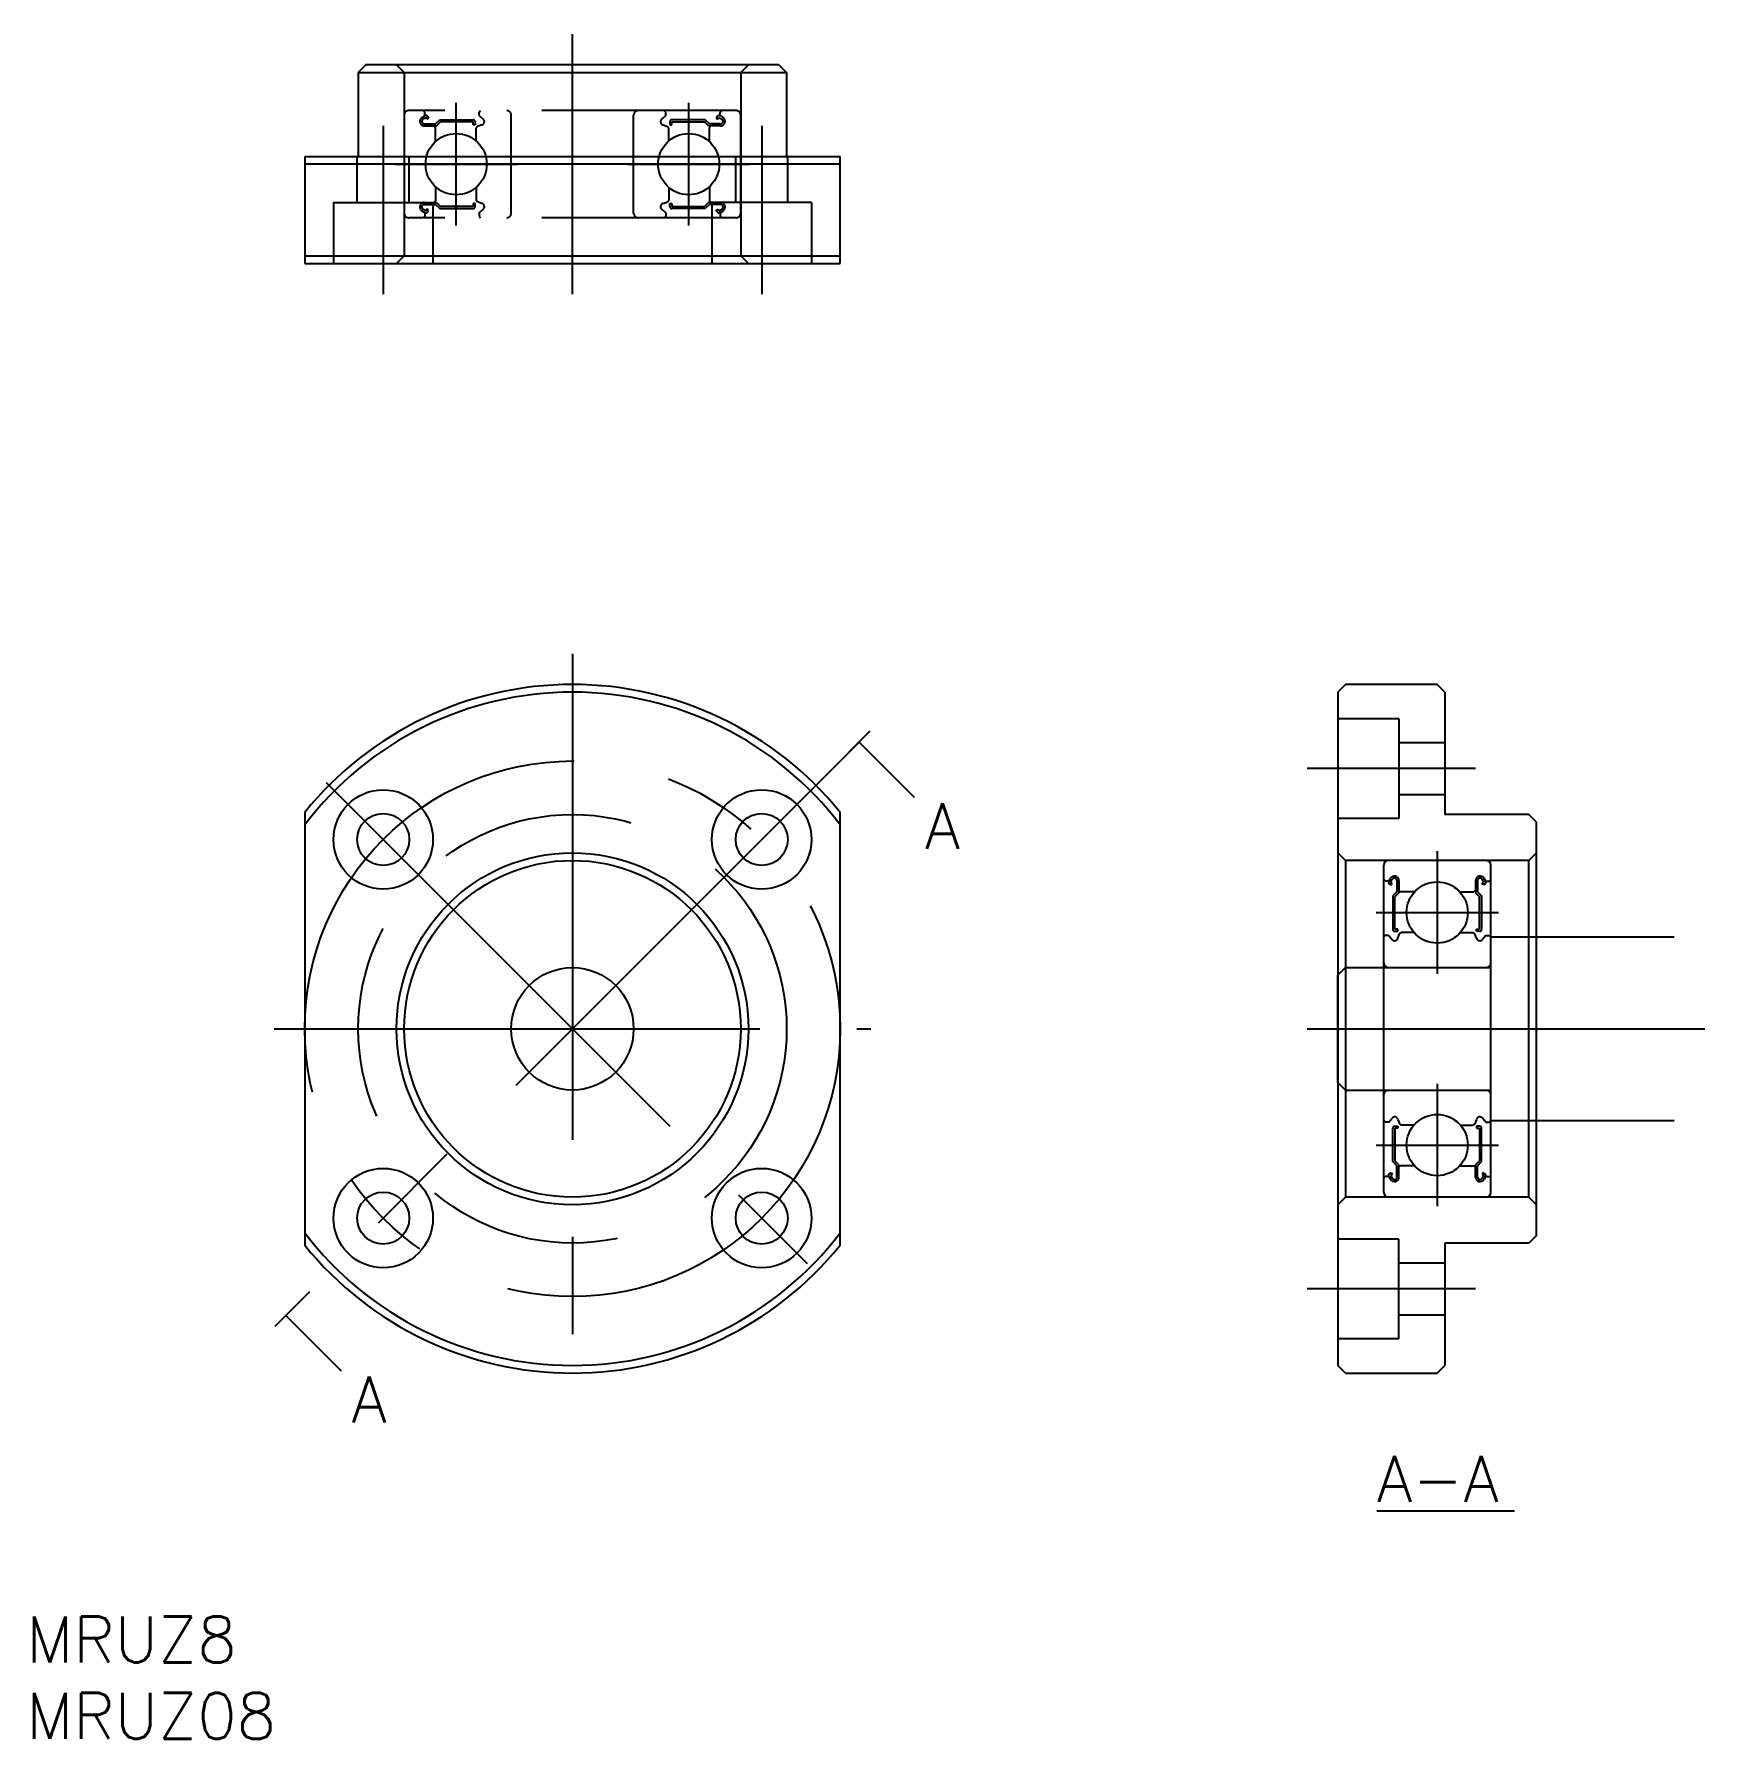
# Model space of a CAD drawing. Extents: x -35 to 74, y -46 to 65.
import ezdxf

# ---------------------------------------------------------------- set-up
doc = ezdxf.new("R2010")
doc.units = 0
for name, pattern in [('CENTER', [50.8, 31.75, -6.35, 6.35, -6.35]), ('DASHED', [19.05, 12.7, -6.35]), ('PHANTOM', [63.5, 31.75, -6.35, 6.35, -6.35, 6.35, -6.35])]:
    doc.linetypes.add(name, pattern=pattern)
doc.layers.get('0').update_dxf_attribs({"linetype": 'CONTINUOUS'})
doc.layers.add('CENTER', color=1, linetype='CENTER')
doc.styles.get("Standard").update_dxf_attribs({"font": 'txt.shx', "height": 3, "bigfont": 'bigfont.shx'})

# ---------------------------------------------------------------- blocks, each defined once
blk = doc.blocks.new('*U2')
at = {"color": 7, "linetype": 'CONTINUOUS'}
blk.add_line((52.59, -31.51), (61.59, -31.51), dxfattribs=at)
at = {"color": 137, "linetype": 'CONTINUOUS'}
blk.add_text('A-A', height=3, dxfattribs=at).set_placement((52.59, -30.91))

msp = doc.modelspace()

# ---------------------------------------------------------------- linework, layer by layer
at = {"color": 7, "linetype": 'CONTINUOUS'}
for p, q in [((-13.5, 63), (-14, 62.5)), ((-14, 62.5), (14, 62.5)), ((-14, 62.5), (-14, 57)), ((13.5, 63), (-13.5, 63)), ((13.5, 63), (14, 62.5)), ((14, 62.5), (14, 57)), ((-17.5, 57), (17.5, 57)), ((-17.5, 57), (-17.5, 50)), ((17.5, 50), (17.5, 57)), ((17.5, 56.5), (-17.5, 56.5)), ((-17.5, 50.5), (17.5, 50.5)), ((-17.5, 50), (17.5, 50)), ((50.53, 22.5), (50.03, 22)), ((56.53, 22.5), (50.53, 22.5)), ((57.03, 22), (56.53, 22.5)), ((50.03, 22), (50.03, -22)), ((57.03, 22), (57.03, 14)), ((54.03, 20.25), (50.03, 20.25)), ((54.03, 20.25), (54.03, 13.75)), ((54.03, 18.7), (57.03, 18.7)), ((54.03, 15.3), (57.03, 15.3)), ((-17.5, 14.14), (-17.5, -14.14)), ((17.5, -14.14), (17.5, 14.14)), ((54.03, 13.75), (50.03, 13.75)), ((62.53, 14), (57.03, 14)), ((63.03, 13.5), (62.53, 14)), ((63.03, -13.5), (63.03, 13.5)), ((50.53, 11), (50.03, 11.5)), ((63.03, 11.5), (62.53, 11)), ((50.53, 11), (50.53, -11)), ((62.53, 11), (50.53, 11)), ((53.03, -10.7), (53.03, 10.7)), ((60.03, -10.7), (60.03, 10.7)), ((62.53, -11), (62.53, 11)), ((53.13, 9.65), (53.03, 9.75)), ((53.36, 9.65), (53.13, 9.65)), ((53.36, 9.65), (53.47, 9.83)), ((53.41, 9.47), (53.53, 9.4)), ((53.48, 9.58), (53.59, 9.77)), ((53.59, 9.52), (53.48, 9.58)), ((53.53, 9.4), (53.59, 9.52)), ((53.9, 8.95), (53.63, 8.68)), ((53.9, 9.68), (53.9, 8.95)), ((54.03, 9.68), (54.03, 8.89)), ((54.03, 9.05), (54.13, 8.95)), ((55.05, 8.95), (54.13, 8.95)), ((58.01, 8.95), (58.93, 8.95)), ((59.03, 9.05), (58.93, 8.95)), ((59.03, 9.68), (59.03, 8.89)), ((59.16, 9.68), (59.16, 8.95)), ((59.16, 8.95), (59.43, 8.68)), ((59.58, 9.58), (59.47, 9.77)), ((59.47, 9.52), (59.58, 9.58)), ((59.53, 9.4), (59.47, 9.52)), ((59.65, 9.47), (59.53, 9.4)), ((59.7, 9.65), (59.59, 9.83)), ((59.7, 9.65), (59.93, 9.65)), ((59.93, 9.65), (60.03, 9.75)), ((53.63, 8.68), (53.63, 6.5)), ((54.03, 8.89), (53.76, 8.63)), ((53.76, 6.5), (53.76, 8.63)), ((59.03, 8.89), (59.3, 8.63)), ((59.3, 6.5), (59.3, 8.63)), ((59.43, 8.68), (59.43, 6.5)), ((53.13, 6.1), (53.03, 6)), ((53.36, 6.1), (53.13, 6.1)), ((53.36, 6.1), (53.58, 5.84)), ((53.96, 6.5), (53.76, 6.5)), ((53.76, 6.37), (53.96, 6.37)), ((53.96, 6.37), (53.96, 6.5)), ((53.96, 5.92), (54.07, 6.21)), ((54.07, 6.21), (54.17, 6.3)), ((55.01, 6.3), (54.17, 6.3)), ((58.05, 6.3), (58.89, 6.3)), ((58.99, 6.21), (58.89, 6.3)), ((59.1, 5.92), (58.99, 6.21)), ((59.1, 6.37), (59.1, 6.5)), ((59.1, 6.5), (59.3, 6.5)), ((59.3, 6.37), (59.1, 6.37)), ((59.7, 6.1), (59.48, 5.84)), ((59.7, 6.1), (59.93, 6.1)), ((59.93, 6.1), (60.03, 6)), ((53.33, 4), (59.73, 4)), ((53.33, -4), (59.73, -4)), ((53.13, -6.1), (53.03, -6)), ((53.36, -6.1), (53.13, -6.1)), ((53.36, -6.1), (53.58, -5.84)), ((53.63, -8.68), (53.63, -6.5)), ((53.76, -6.37), (53.96, -6.37)), ((53.96, -6.5), (53.76, -6.5)), ((53.76, -6.5), (53.76, -8.63)), ((53.96, -5.92), (54.07, -6.21)), ((53.96, -6.37), (53.96, -6.5)), ((54.07, -6.21), (54.17, -6.3)), ((55.01, -6.3), (54.17, -6.3)), ((58.05, -6.3), (58.89, -6.3)), ((58.99, -6.21), (58.89, -6.3)), ((59.1, -5.92), (58.99, -6.21)), ((59.3, -6.37), (59.1, -6.37)), ((59.1, -6.37), (59.1, -6.5)), ((59.1, -6.5), (59.3, -6.5)), ((59.3, -6.5), (59.3, -8.63)), ((59.43, -8.68), (59.43, -6.5)), ((59.7, -6.1), (59.48, -5.84)), ((59.7, -6.1), (59.93, -6.1)), ((59.93, -6.1), (60.03, -6)), ((53.9, -8.95), (53.63, -8.68)), ((54.03, -8.89), (53.76, -8.63)), ((54.03, -9.68), (54.03, -8.89)), ((59.03, -8.89), (59.3, -8.63)), ((59.03, -9.68), (59.03, -8.89)), ((59.16, -8.95), (59.43, -8.68)), ((53.13, -9.65), (53.03, -9.75)), ((53.36, -9.65), (53.13, -9.65)), ((53.36, -9.65), (53.47, -9.83)), ((53.41, -9.47), (53.53, -9.4)), ((53.59, -9.52), (53.48, -9.58)), ((53.48, -9.58), (53.59, -9.77)), ((53.53, -9.4), (53.59, -9.52)), ((53.9, -9.68), (53.9, -8.95)), ((54.03, -9.05), (54.13, -8.95)), ((55.05, -8.95), (54.13, -8.95)), ((58.01, -8.95), (58.93, -8.95)), ((59.03, -9.05), (58.93, -8.95)), ((59.16, -9.68), (59.16, -8.95)), ((59.53, -9.4), (59.47, -9.52)), ((59.47, -9.52), (59.58, -9.58)), ((59.58, -9.58), (59.47, -9.77)), ((59.65, -9.47), (59.53, -9.4)), ((59.7, -9.65), (59.59, -9.83)), ((59.7, -9.65), (59.93, -9.65)), ((59.93, -9.65), (60.03, -9.75)), ((50.53, -11), (50.03, -11.5)), ((62.53, -11), (50.53, -11)), ((62.53, -11), (63.03, -11.5)), ((54.03, -13.75), (50.03, -13.75)), ((54.03, -20.25), (54.03, -13.75)), ((57.03, -14), (57.03, -22)), ((62.53, -14), (57.03, -14)), ((63.03, -13.5), (62.53, -14)), ((54.03, -15.3), (57.03, -15.3)), ((54.03, -18.7), (57.03, -18.7)), ((54.03, -20.25), (50.03, -20.25)), ((50.53, -22.5), (50.03, -22)), ((56.53, -22.5), (57.03, -22)), ((50.53, -22.5), (56.53, -22.5))]:
    msp.add_line(p, q, dxfattribs=at)
at = {"color": 3, "linetype": 'DASHED'}
for p, q in [((-11.5, 63), (-11, 62.5)), ((-11, 62.5), (-11, 50.5)), ((11, 62.5), (11.5, 63)), ((11, 62.5), (11, 50.5)), ((-11, 59.7), (-11, 53.3)), ((10.7, 60), (-10.7, 60)), ((-9.65, 59.67), (-9.83, 59.56)), ((-9.58, 59.55), (-9.77, 59.44)), ((-9.65, 59.9), (-9.75, 60)), ((-9.68, 59.13), (-8.95, 59.13)), ((-9.65, 59.67), (-9.65, 59.9)), ((-9.52, 59.44), (-9.58, 59.55)), ((-9.4, 59.5), (-9.52, 59.44)), ((-9.47, 59.62), (-9.4, 59.5)), ((-8.95, 59.13), (-8.68, 59.4)), ((-8.89, 59), (-8.63, 59.27)), ((-8.68, 59.4), (-6.5, 59.4)), ((-6.5, 59.27), (-8.63, 59.27)), ((-6.5, 59.07), (-6.5, 59.27)), ((-6.37, 59.07), (-6.5, 59.07)), ((-6.37, 59.27), (-6.37, 59.07)), ((-5.92, 59.07), (-6.21, 58.96)), ((-6.1, 59.9), (-6, 60)), ((-6.1, 59.67), (-6.1, 59.9)), ((-6.1, 59.67), (-5.84, 59.45)), ((-4, 53.3), (-4, 59.7)), ((4, 53.3), (4, 59.7)), ((6.1, 59.67), (5.84, 59.45)), ((5.92, 59.07), (6.21, 58.96)), ((6.1, 59.9), (6, 60)), ((6.1, 59.67), (6.1, 59.9)), ((6.37, 59.27), (6.37, 59.07)), ((6.37, 59.07), (6.5, 59.07)), ((8.68, 59.4), (6.5, 59.4)), ((6.5, 59.27), (8.63, 59.27)), ((6.5, 59.07), (6.5, 59.27)), ((8.89, 59), (8.63, 59.27)), ((8.95, 59.13), (8.68, 59.4)), ((9.68, 59.13), (8.95, 59.13)), ((9.47, 59.62), (9.4, 59.5)), ((9.4, 59.5), (9.52, 59.44)), ((9.52, 59.44), (9.58, 59.55)), ((9.58, 59.55), (9.77, 59.44)), ((9.65, 59.9), (9.75, 60)), ((9.65, 59.67), (9.65, 59.9)), ((9.65, 59.67), (9.83, 59.56)), ((11, 53.3), (11, 59.7)), ((-9.68, 59), (-8.89, 59)), ((-9.05, 59), (-8.95, 58.9)), ((-8.95, 57.98), (-8.95, 58.9)), ((-6.21, 58.96), (-6.3, 58.86)), ((-6.3, 58.02), (-6.3, 58.86)), ((6.21, 58.96), (6.3, 58.86)), ((6.3, 58.02), (6.3, 58.86)), ((9.68, 59), (8.89, 59)), ((9.05, 59), (8.95, 58.9)), ((8.95, 57.98), (8.95, 58.9)), ((-14.07, 54), (-14.07, 57)), ((-10.67, 54), (-10.67, 57)), ((10.67, 54), (10.67, 57)), ((14.07, 54), (14.07, 57)), ((-8.95, 55.02), (-8.95, 54.1)), ((-6.3, 54.98), (-6.3, 54.14)), ((6.3, 54.98), (6.3, 54.14)), ((8.95, 55.02), (8.95, 54.1)), ((-15.62, 54), (-15.62, 50)), ((-15.62, 54), (-9.12, 54)), ((-9.58, 53.45), (-9.77, 53.56)), ((-9.68, 54), (-8.89, 54)), ((-9.68, 53.87), (-8.95, 53.87)), ((-9.52, 53.56), (-9.58, 53.45)), ((-9.4, 53.5), (-9.52, 53.56)), ((-9.47, 53.38), (-9.4, 53.5)), ((-9.12, 54), (-9.12, 50)), ((-9.05, 54), (-8.95, 54.1)), ((-8.95, 53.87), (-8.68, 53.6)), ((-8.89, 54), (-8.63, 53.73)), ((-8.68, 53.6), (-6.5, 53.6)), ((-6.5, 53.73), (-8.63, 53.73)), ((-6.37, 53.93), (-6.5, 53.93)), ((-6.5, 53.93), (-6.5, 53.73)), ((-6.37, 53.73), (-6.37, 53.93)), ((-6.21, 54.04), (-6.3, 54.14)), ((-5.92, 53.93), (-6.21, 54.04)), ((-6.1, 53.33), (-5.84, 53.55)), ((6.1, 53.33), (5.84, 53.55)), ((5.92, 53.93), (6.21, 54.04)), ((6.21, 54.04), (6.3, 54.14)), ((6.37, 53.73), (6.37, 53.93)), ((6.37, 53.93), (6.5, 53.93)), ((6.5, 53.93), (6.5, 53.73)), ((6.5, 53.73), (8.63, 53.73)), ((8.68, 53.6), (6.5, 53.6)), ((8.89, 54), (8.63, 53.73)), ((8.95, 53.87), (8.68, 53.6)), ((9.68, 54), (8.89, 54)), ((9.05, 54), (8.95, 54.1)), ((9.68, 53.87), (8.95, 53.87)), ((15.62, 54), (9.12, 54)), ((9.12, 54), (9.12, 50)), ((9.4, 53.5), (9.52, 53.56)), ((9.47, 53.38), (9.4, 53.5)), ((9.52, 53.56), (9.58, 53.45)), ((9.58, 53.45), (9.77, 53.56)), ((15.62, 54), (15.62, 50)), ((10.7, 53), (-10.7, 53)), ((-9.65, 53.33), (-9.83, 53.44)), ((-9.65, 53.1), (-9.75, 53)), ((-9.65, 53.33), (-9.65, 53.1)), ((-6.1, 53.33), (-6.1, 53.1)), ((-6.1, 53.1), (-6, 53)), ((6.1, 53.1), (6, 53)), ((6.1, 53.33), (6.1, 53.1)), ((9.65, 53.33), (9.83, 53.44)), ((9.65, 53.33), (9.65, 53.1)), ((9.65, 53.1), (9.75, 53)), ((-11, 50.5), (-11.5, 50)), ((11, 50.5), (11.5, 50))]:
    msp.add_line(p, q, dxfattribs=at)
at = {"color": 3, "linetype": 'PHANTOM'}
for p, q in [((60.03, 6), (72.03, 6)), ((50.03, 3.5), (50.53, 4)), ((50.03, -3.5), (50.03, 3.5)), ((50.53, 4), (60.03, 4)), ((50.53, -4), (50.03, -3.5)), ((50.53, -4), (60.03, -4)), ((60.03, -6), (72.03, -6))]:
    msp.add_line(p, q, dxfattribs=at)
at = {"color": 7}
for points in [[(18.74, 18.74, 0), (22.34, 15.13, 0)], [(-18.74, -18.74, 0), (-15.13, -22.34, 0)]]:
    msp.add_polyline3d(points, dxfattribs=at)
at = {"color": 3, "linetype": 'DASHED'}
for centre, radius in [((-7.6, 56.5), 2), ((7.6, 56.5), 2), ((0, 0), 14)]:
    msp.add_circle(centre, radius, dxfattribs=at)
at = {"color": 7, "linetype": 'CONTINUOUS'}
for centre, radius in [((-12.37, 12.37), 3.25), ((12.37, 12.37), 3.25), ((-12.37, 12.37), 1.7), ((12.37, 12.37), 1.7), ((0, 0), 11.5), ((0, 0), 11), ((56.53, 7.6), 2), ((0, 0), 4), ((56.53, -7.6), 2), ((-12.37, -12.37), 3.25), ((12.37, -12.37), 3.25), ((-12.37, -12.37), 1.7), ((12.37, -12.37), 1.7)]:
    msp.add_circle(centre, radius, dxfattribs=at)
at = {"color": 3, "linetype": 'DASHED'}
for centre, radius, start, end in [((-10.7, 59.7), 0.3, 90, 180), ((-9.68, 59.3), 0.299, 119.9998, 270), ((-9.68, 59.3), 0.166, 119.9956, 270), ((-9.58, 59.55), 0.133, 29.9987, 120.0031), ((-6.5, 59.27), 0.133, 360, 89.9999), ((-5.98, 59.28), 0.224, 286.8483, 49.999), ((-4.3, 59.7), 0.3, 0, 90), ((4.3, 59.7), 0.3, 90, 180), ((5.98, 59.28), 0.224, 130.001, 253.1517), ((6.5, 59.27), 0.133, 90.0001, 180), ((9.58, 59.55), 0.133, 59.9969, 150.0013), ((9.68, 59.3), 0.299, 270, 60.0002), ((9.68, 59.3), 0.166, 270, 60.0044), ((10.7, 59.7), 0.3, 0, 90), ((-9.68, 53.7), 0.299, 90, 240.0002), ((-9.68, 53.7), 0.166, 90, 240.0044), ((-6.5, 53.73), 0.133, 270.0001, 0), ((-5.98, 53.72), 0.224, 310.001, 73.1517), ((5.98, 53.72), 0.224, 106.8483, 229.999), ((6.5, 53.73), 0.133, 180, 269.9999), ((9.68, 53.7), 0.299, 299.9998, 90), ((9.68, 53.7), 0.166, 299.9956, 90), ((-10.7, 53.3), 0.3, 180, 270), ((-9.58, 53.45), 0.133, 239.9969, 330.0013), ((-4.3, 53.3), 0.3, 270, 0), ((4.3, 53.3), 0.3, 180, 270), ((9.58, 53.45), 0.133, 209.9987, 300.0031), ((10.7, 53.3), 0.3, 270, 0)]:
    msp.add_arc(centre, radius, start, end, dxfattribs=at)
at = {"color": 7, "linetype": 'CONTINUOUS'}
for centre, radius, start, end in [((0, 0), 22.5, 38.9424, 141.0576), ((0, 0), 22, 37.3018, 142.6982), ((53.33, 10.7), 0.3, 90, 180), ((59.73, 10.7), 0.3, 0, 90), ((53.48, 9.58), 0.133, 149.9969, 240.0013), ((53.73, 9.68), 0.299, 0, 150.0002), ((53.73, 9.68), 0.166, 0, 150.0044), ((59.33, 9.68), 0.299, 29.9998, 180), ((59.33, 9.68), 0.166, 29.9956, 180), ((59.58, 9.58), 0.133, 299.9987, 30.0031), ((53.75, 5.98), 0.224, 220.001, 343.1517), ((53.76, 6.5), 0.133, 180.0001, 270), ((59.31, 5.98), 0.224, 196.8483, 319.999), ((59.3, 6.5), 0.133, 270, 359.9999), ((53.33, 4.3), 0.3, 180, 270), ((59.73, 4.3), 0.3, 270, 0), ((53.33, -4.3), 0.3, 90, 180), ((59.73, -4.3), 0.3, 0, 90), ((53.75, -5.98), 0.224, 16.8483, 139.999), ((53.76, -6.5), 0.133, 90, 179.9999), ((59.31, -5.98), 0.224, 40.001, 163.1517), ((59.3, -6.5), 0.133, 0.0001, 90), ((53.48, -9.58), 0.133, 119.9987, 210.0031), ((53.73, -9.68), 0.299, 209.9998, 0), ((53.73, -9.68), 0.166, 209.9956, 0), ((59.33, -9.68), 0.299, 180, 330.0002), ((59.33, -9.68), 0.166, 180, 330.0044), ((59.58, -9.58), 0.133, 329.9969, 60.0013), ((53.33, -10.7), 0.3, 180, 270), ((59.73, -10.7), 0.3, 270, 360), ((0, 0), 22, 217.3018, 322.6982), ((0, 0), 22.5, 218.9424, 321.0576)]:
    msp.add_arc(centre, radius, start, end, dxfattribs=at)
at = {"layer": 'CENTER', "color": 1, "linetype": 'CENTER'}
for p, q in [((0, 48), (0, 65)), ((-7.6, 52.5), (-7.6, 60.5)), ((7.6, 52.5), (7.6, 60.5)), ((-12.37, 59), (-12.37, 48)), ((12.37, 59), (12.37, 48)), ((-11.6, 56.5), (-3.6, 56.5)), ((3.6, 56.5), (11.6, 56.5)), ((0, 24.5), (0, -24.5)), ((19.45, 19.45), (18.03, 18.03)), ((18.74, 18.74), (-18.74, -18.74)), ((59.03, 17), (48.03, 17)), ((-16.09, 16.09), (16.09, -16.09)), ((56.53, 11.6), (56.53, 3.6)), ((52.53, 7.6), (60.53, 7.6)), ((-19.5, 0), (19.5, 0)), ((48.03, 0), (74.03, 0)), ((56.53, -3.6), (56.53, -11.6)), ((52.53, -7.6), (60.53, -7.6)), ((59.03, -17), (48.03, -17)), ((-18.03, -18.03), (-19.45, -19.45))]:
    msp.add_line(p, q, dxfattribs=at)
msp.add_circle((0, 0), 17.5, dxfattribs=at)

# ---------------------------------------------------------------- block references
at = {"color": 7, "linetype": 'CONTINUOUS'}
msp.add_blockref('*U2', (0, 0), dxfattribs=at)

# ---------------------------------------------------------------- texts
at = {"color": 137, "linetype": 'CONTINUOUS'}
for p in [(23.03, 11.75), (-14.45, -25.73)]:
    msp.add_text('A', height=3, dxfattribs=at).set_placement(p)
at = {"color": 7, "linetype": 'CONTINUOUS'}
for s, p in [('MRUZ8', (-35.71, -41.4)), ('MRUZ08', (-35.71, -46.4))]:
    msp.add_text(s, height=3, dxfattribs=at).set_placement(p)

doc.saveas('drawing.dxf')
